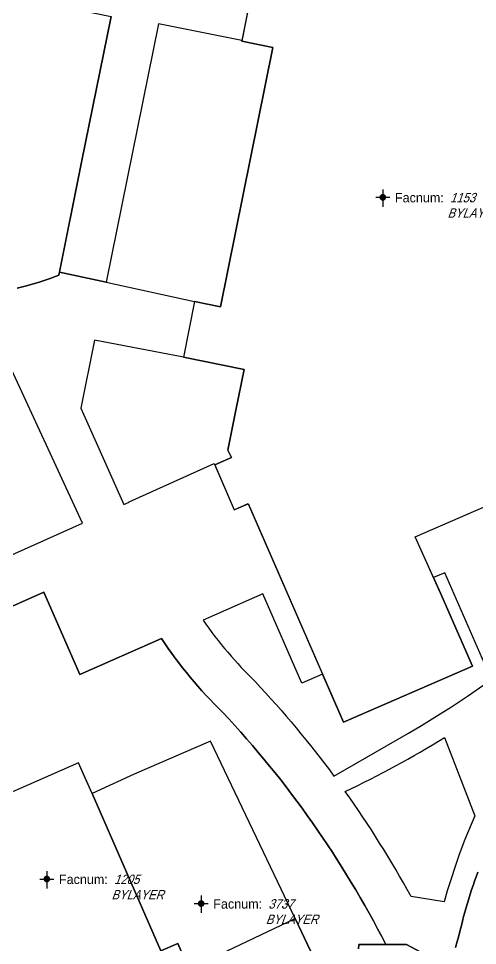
# Model space of a CAD drawing. Header units: inches. Extents: x 1273557 to 1282364, y 239587 to 246310.
# Drawn here: x 1277508 to 1277713.1, y 242170.7 to 242584.7 of the extents above; entities that cross this region are included whole.
import ezdxf
from ezdxf.enums import TextEntityAlignment as Align

# ---------------------------------------------------------------- set-up
doc = ezdxf.new("R2010")
doc.units = ezdxf.units.IN
doc.header["$MEASUREMENT"] = 0
doc.linetypes.add('DASHED2', pattern=[0.375, 0.25, -0.125])
doc.layers.add('BLDG-DATA', color=159, linetype='DASHED2', lineweight=30)
for name, color, linetype in [('BLDG-UW', 231, 'Continuous'), ('GRASS', 3, 'Continuous'), ('PATH', 253, 'Continuous'), ('PATH-ISLAND', 252, 'Continuous'), ('PRKG-DATA', 255, 'Continuous'), ('PRKG-UW', 6, 'Continuous'), ('STREET-UW', 50, 'Continuous')]:
    doc.layers.add(name, color=color, linetype=linetype)
doc.styles.add('SS_LITE', font='FRABK.TTF', dxfattribs={"height": 16})

# ---------------------------------------------------------------- blocks, each defined once
blk = doc.blocks.new('*U1')
for p, q in [((-3.08, 0), (3.08, 0)), ((0, 3.55), (0, -4.2))]:
    blk.add_line(p, q)
at = {"const_width": 1.5}
blk.add_lwpolyline([(-0.75, 0, 1), (0.75, 0, 1)], format="xyb", close=True, dxfattribs=at)
at = {"layer": 'BLDG-DATA', "color": 1, "style": 'SS_LITE'}
blk.add_text('Facnum:', height=4.2, dxfattribs=at).set_placement((27.26, -2.25), align=Align.RIGHT)
at = {"layer": 'BLDG-DATA', "color": 7, "style": 'SS_LITE', "oblique": 20, "width": 0.9, "flags": 8}
for tag, p in [('FACNUM', (29.98, -2.25)), ('OBJECT', (28.84, -9.16))]:
    blk.add_attdef(tag, p, '', height=4.2, dxfattribs=at)
blk = doc.blocks.new('*U8')
for p, q in [((-3.08, 0), (3.08, 0)), ((0, 3.55), (0, -4.2))]:
    blk.add_line(p, q)
at = {"const_width": 1.5}
blk.add_lwpolyline([(-0.75, 0, 1), (0.75, 0, 1)], format="xyb", close=True, dxfattribs=at)
at = {"layer": 'PRKG-DATA', "color": 1, "style": 'SS_LITE'}
blk.add_text('Facnum:', height=4.2, dxfattribs=at).set_placement((27.26, -2.25), align=Align.RIGHT)
at = {"layer": 'PRKG-DATA', "color": 7, "style": 'SS_LITE', "oblique": 20, "width": 0.9, "flags": 8}
for tag, p in [('FACNUM', (29.98, -2.25)), ('OBJECT', (28.84, -9.16))]:
    blk.add_attdef(tag, p, '', height=4.2, dxfattribs=at)

msp = doc.modelspace()

# ---------------------------------------------------------------- linework, layer by layer
at = {"layer": 'BLDG-UW'}
msp.add_lwpolyline([(1277611.2, 242592.01), (1277607.71, 242574.66), (1277621.62, 242571.8), (1277598.15, 242455.99), (1277586.65, 242458.35), (1277581.68, 242433.48), (1277608.86, 242428), (1277605.01, 242409.84), (1277601.52, 242391.97), (1277603.14, 242388.62), (1277595.67, 242385.39), (1277604.38, 242365.27), (1277610.65, 242368.03), (1277653.18, 242270.42), (1277710.87, 242295.39), (1277697.19, 242326.65), (1277685.26, 242353.22), (1277763.16, 242386.95)], dxfattribs=at)
msp.add_lwpolyline([(1277540.81, 242238.5), (1277537.45, 242246.19), (1277534.82, 242252.21), (1277476.4, 242226.68), (1277523.3, 242119.37), (1277544.29, 242128.55), (1277557.64, 242134.38), (1277582.05, 242145.06), (1277578.41, 242153.51), (1277585.62, 242156.66), (1277584.04, 242160.27), (1277579.1, 242171.57), (1277571.52, 242168.25)], close=True, dxfattribs=at)
at = {"layer": 'GRASS'}
for points in [[(1277393.23, 242630.59), (1277535.09, 242601.89), (1277532.49, 242589.03), (1277549.31, 242585.62), (1277549.31, 242585.62), (1277536.14, 242520.52), (1277525.92, 242470.01), (1277521.61, 242468.42), (1277517.22, 242466.97), (1277511.52, 242465.33), (1277507.33, 242464.29)], [(1277639.87, 242165.16), (1277631.53, 242182.72), (1277593.82, 242261.94), (1277559.62, 242247.22), (1277540.81, 242238.5), (1277534.82, 242252.21), (1277476.4, 242226.68)]]:
    msp.add_lwpolyline(points, dxfattribs=at)
for points in [[(1277621.62, 242571.8), (1277607.71, 242574.66), (1277607.75, 242574.86), (1277570.5, 242582.36), (1277547.13, 242466.93), (1277586.65, 242458.35), (1277598.15, 242455.99)], [(1277608.86, 242428), (1277581.68, 242433.48), (1277541.88, 242440.97), (1277535.73, 242410.6), (1277555.01, 242367.58), (1277557.47, 242368.67), (1277557.4, 242368.82), (1277595.41, 242385.98), (1277595.67, 242385.39), (1277603.14, 242388.62), (1277601.52, 242391.97), (1277605.01, 242409.84)]]:
    msp.add_lwpolyline(points, close=True, dxfattribs=at)
for points in [[(1277488.9, 242337.96), (1277536.55, 242359.32), (1277502.13, 242433.78, 0.25289)], [(1277497.02, 242318.71), (1277519.29, 242328.44), (1277535.35, 242291.68), (1277571.85, 242307.77, 0.052911), (1277599.23, 242274.75, -0.070313), (1277672.12, 242171.05), (1277665.98, 242171.06), (1277660.09, 242171.06), (1277659.94, 242169.08)]]:
    msp.add_lwpolyline(points, format="xyb", dxfattribs=at)
for points in [[(1277643.84, 242291.85), (1277634.52, 242287.79), (1277617.08, 242327.76), (1277590.42, 242316.01, 0.048952), (1277613.82, 242288.43, -0.029014), (1277648.94, 242246.31), (1277682.24, 242265.54), (1277688.07, 242268.94), (1277693.98, 242272.56), (1277696.46, 242274.11), (1277701.48, 242277.3), (1277708.6, 242282), (1277719.39, 242289.5), (1277698.46, 242337.15), (1277693.45, 242334.97), (1277697.19, 242326.65), (1277710.87, 242295.39), (1277653.18, 242270.42)], [(1277698.3, 242263.52), (1277711.94, 242228.58), (1277707.35, 242217.92), (1277704.92, 242211.26), (1277699.48, 242195.06), (1277698.11, 242190.15), (1277683.36, 242192.55, 0.02926), (1277653.97, 242239.39, 0.026503)]]:
    msp.add_lwpolyline(points, format="xyb", close=True, dxfattribs=at)
at = {"layer": 'PATH'}
for points in [[(1277611.2, 242592.01), (1277607.75, 242574.86), (1277570.5, 242582.36), (1277547.13, 242466.93), (1277526.21, 242471.47), (1277536.14, 242520.52), (1277549.31, 242585.62)], [(1277713.16, 242203.32), (1277712.44, 242201.38), (1277711.74, 242199.42), (1277711.07, 242197.46), (1277710.41, 242195.5), (1277709.77, 242193.52), (1277709.15, 242191.54), (1277708.55, 242189.56), (1277707.97, 242187.56), (1277707.42, 242185.57), (1277706.88, 242183.56), (1277706.36, 242181.55), (1277705.87, 242179.54), (1277705.39, 242177.52), (1277704.67, 242174.95), (1277703.98, 242172.37), (1277703.3, 242169.79)]]:
    msp.add_lwpolyline(points, dxfattribs=at)
for points in [[(1277507.33, 242464.29), (1277511.52, 242465.33), (1277517.22, 242466.97), (1277521.61, 242468.42), (1277525.92, 242470.01), (1277526.21, 242471.47), (1277547.13, 242466.93), (1277586.65, 242458.35), (1277586.65, 242458.35), (1277581.68, 242433.48), (1277541.88, 242440.97), (1277535.73, 242410.6), (1277555.01, 242367.58), (1277557.47, 242368.67), (1277557.4, 242368.82), (1277595.41, 242385.98), (1277604.38, 242365.27), (1277610.66, 242368), (1277643.84, 242291.85), (1277634.52, 242287.79), (1277617.08, 242327.76), (1277590.42, 242316.01, 0.048952), (1277613.82, 242288.43, -0.029014), (1277648.94, 242246.31), (1277682.24, 242265.54), (1277688.07, 242268.94), (1277693.98, 242272.56), (1277696.46, 242274.11), (1277701.48, 242277.3), (1277708.6, 242282), (1277719.39, 242289.5), (1277698.46, 242337.15), (1277693.45, 242334.97), (1277685.26, 242353.22), (1277763.16, 242386.95)], [(1277488.9, 242337.96), (1277536.55, 242359.32), (1277502.13, 242433.78, 0.25289)], [(1277691.85, 242165.41), (1277681.4, 242171.05), (1277672.12, 242171.05, 0.070313), (1277599.23, 242274.75, -0.052911), (1277571.85, 242307.77), (1277535.35, 242291.68), (1277519.29, 242328.44), (1277497.02, 242318.71)]]:
    msp.add_lwpolyline(points, format="xyb", dxfattribs=at)
at = {"layer": 'PATH-ISLAND'}
msp.add_lwpolyline([(1277698.3, 242263.52), (1277711.94, 242228.58), (1277707.35, 242217.92), (1277704.92, 242211.26), (1277699.48, 242195.06), (1277698.11, 242190.15), (1277683.36, 242192.55, 0.02926), (1277653.97, 242239.39, 0.026503)], format="xyb", close=True, dxfattribs=at)
at = {"layer": 'PRKG-UW'}
msp.add_lwpolyline([(1277571.52, 242168.25), (1277579.1, 242171.57), (1277584.04, 242160.28), (1277584.37, 242160.36), (1277585.09, 242160.61), (1277585.93, 242161.01), (1277631.53, 242182.72), (1277593.82, 242261.94), (1277559.62, 242247.22), (1277540.81, 242238.5)], close=True, dxfattribs=at)
at = {"layer": 'STREET-UW'}
for points in [[(1277703.3, 242169.79), (1277703.98, 242172.37), (1277704.67, 242174.95), (1277705.39, 242177.52), (1277705.87, 242179.54), (1277706.36, 242181.55), (1277706.88, 242183.56), (1277707.42, 242185.57), (1277707.97, 242187.56), (1277708.55, 242189.56), (1277709.15, 242191.54), (1277709.77, 242193.52), (1277710.41, 242195.5), (1277711.07, 242197.46), (1277711.74, 242199.42), (1277712.44, 242201.38), (1277713.16, 242203.32)], [(1277585.93, 242161.01), (1277631.53, 242182.72), (1277639.87, 242165.16)], [(1277659.94, 242169.08), (1277660.09, 242171.06), (1277665.98, 242171.06), (1277681.4, 242171.05), (1277691.85, 242165.41)]]:
    msp.add_lwpolyline(points, dxfattribs=at)

# ---------------------------------------------------------------- block references
at = {"layer": 'BLDG-DATA'}
ref = msp.add_blockref('*U1', (1277670.77, 242504.86), dxfattribs=at)
ref.add_attrib('FACNUM', '1153', (1277700.75, 242502.62), dxfattribs={"color": 7, "height": 4.2, "style": 'SS_LITE', "oblique": 20, "width": 0.9})
ref.add_attrib('OBJECT', 'BYLAYER', (1277699.6, 242495.71), dxfattribs={"color": 7, "height": 4.2, "style": 'SS_LITE', "oblique": 20, "width": 0.9})
ref = msp.add_blockref('*U1', (1277520.61, 242200.34), dxfattribs=at)
ref.add_attrib('FACNUM', '1205', (1277550.6, 242198.1), dxfattribs={"color": 7, "height": 4.2, "style": 'SS_LITE', "oblique": 20, "width": 0.9})
ref.add_attrib('OBJECT', 'BYLAYER', (1277549.45, 242191.19), dxfattribs={"color": 7, "height": 4.2, "style": 'SS_LITE', "oblique": 20, "width": 0.9})
at = {"layer": 'PRKG-DATA'}
ref = msp.add_blockref('*U8', (1277589.58, 242189.37), dxfattribs=at)
ref.add_attrib('FACNUM', '3737', (1277619.57, 242187.12), dxfattribs={"color": 7, "height": 4.2, "style": 'SS_LITE', "oblique": 20, "width": 0.9})
ref.add_attrib('OBJECT', 'BYLAYER', (1277618.42, 242180.21), dxfattribs={"color": 7, "height": 4.2, "style": 'SS_LITE', "oblique": 20, "width": 0.9})

doc.saveas('drawing.dxf')
